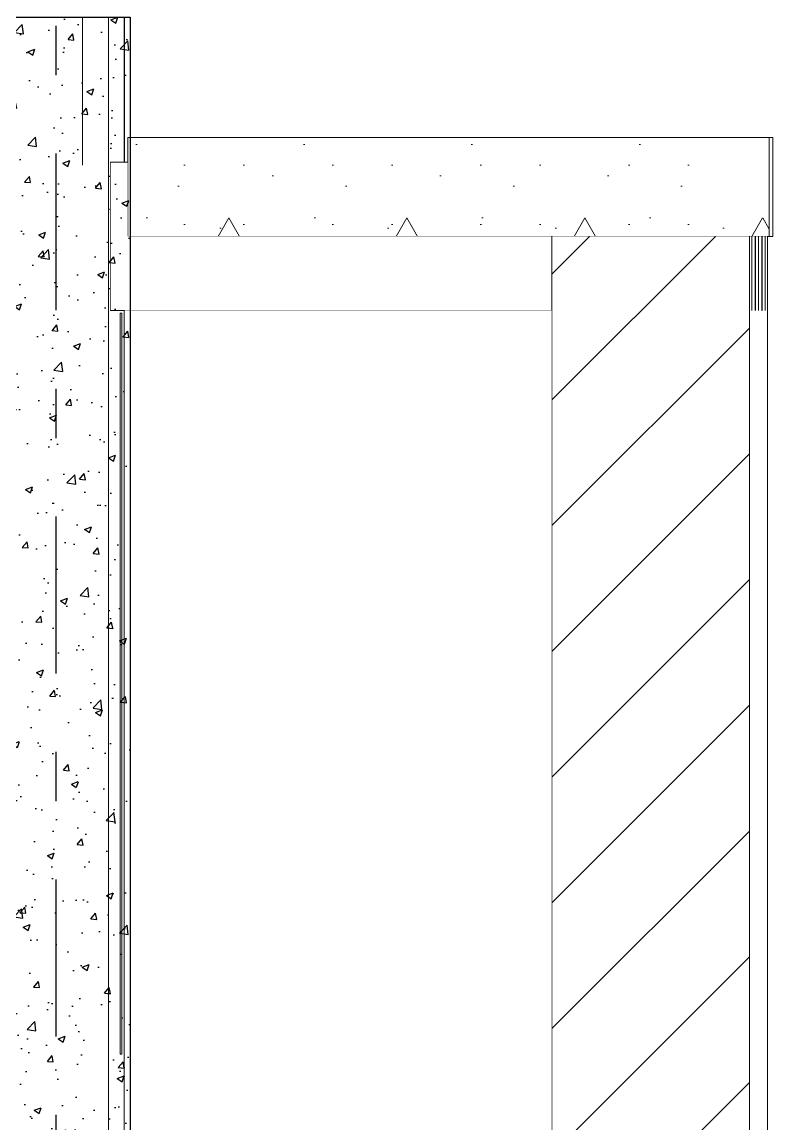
# Model space of a CAD drawing. Header units: metres. Extents: x -0.7 to 10.5, y -2 to 12.8.
# Drawn here: x 8.972 to 10.491, y 1.959 to 4.19 of the extents above; entities that cross this region are included whole.
import ezdxf
from ezdxf.enums import TextEntityAlignment as Align

# ---------------------------------------------------------------- set-up
doc = ezdxf.new("R2010")
doc.units = ezdxf.units.M
doc.header["$MEASUREMENT"] = 0
doc.linetypes.add('DASHDOT', pattern=[25.4, 12.7, -6.35, 0, -6.35])
doc.linetypes.add('Xref_Alzado 1$0$Wipeout_Contour', pattern=[1000, 0, -1000])
for name, color, linetype in [('Eje', 5, 'DASHDOT'), ('TEXTO', 7, 'Continuous'), ('Xref_Alzado 1 Est$0$00-COLUMNAS', 253, 'Continuous'), ('Xref_Alzado 1$0$Archicad Windows', 7, 'Continuous'), ('Xref_Alzado 1$0$Estructura - Forjados', 7, 'Continuous'), ('Xref_Alzado 1$0$Estructura - Muros', 7, 'Continuous'), ('Xref_Alzado 1$0$Estructura - Vigas y Pilares', 7, 'Continuous')]:
    doc.layers.add(name, color=color, linetype=linetype)
for name, color, linetype, lineweight, true_color in [('Xref_Alzado 1$0$Archicad Windows_Pen_No__81', 7, 'Continuous', 13, 0x6a6a6a), ('Xref_Alzado 1$0$Estructura - Forjados_Pen_No__170', 7, 'Continuous', 13, 0x9f9f00), ('Xref_Alzado 1$0$Estructura - Forjados_Pen_No__81', 7, 'Continuous', 13, 0x6a6a6a), ('Xref_Alzado 1$0$Estructura - Muros_Pen_No__81', 7, 'Continuous', 13, 0x6a6a6a), ('Xref_Alzado 1$0$Estructura - Vigas y Pilares_Pen_No__81', 7, 'Continuous', 13, 0x6a6a6a)]:
    doc.layers.add(name, color=color, linetype=linetype, lineweight=lineweight, true_color=true_color)
for name, color, linetype, lineweight in [('Xref_Alzado 1$0$Estructura - Forjados_Pen_No__1', 7, 'Continuous', 13), ('Xref_Alzado 1$0$Estructura - Muros_Pen_No__1', 7, 'Continuous', 13), ('Xref_Alzado 1$0$Estructura - Muros_Pen_No__163', 9, 'Continuous', 13)]:
    doc.layers.add(name, color=color, linetype=linetype, lineweight=lineweight)
doc.styles.add('Arial', font='arial.ttf')

# ---------------------------------------------------------------- blocks, each defined once
blk = doc.blocks.new('Xref_Alzado 1 Est')
at = {"layer": 'Xref_Alzado 1 Est$0$00-COLUMNAS'}
h = blk.add_hatch(dxfattribs=at)
h.set_pattern_fill('AR-CONC', color=256, scale=0.02)
h.set_pattern_definition([(50, (27.2878, 3.3), (0.143452, -0.0125504), [0.015, -0.165]), (355, (27.2878, 3.3), (-0.0277503, 0.1504384), [0.012, -0.132]), (100.45144, (27.29976, 3.29895), (0.1157018, 0.137888), [0.012748, -0.1402284]), (46.1842, (27.2878, 3.34), (0.2134483, -0.0331039), [0.0225, -0.2475]), (96.6356, (27.3056, 3.33724), (0.1869324, 0.1948237), [0.019122, -0.2103428]), (351.1842, (27.2878, 3.34), (0.1869324, 0.1948237), [0.018, -0.198]), (21, (27.3078, 3.33), (0.1193814, -0.0805238), [0.015, -0.165]), (326, (27.3078, 3.33), (0.0486631, 0.14503), [0.012, -0.132]), (71.45144, (27.31775, 3.32329), (0.1680445, 0.0645062), [0.012748, -0.1402284]), (37.5, (27.287805, 3.3), (0.00243197, 0.06657877), [0, -0.1304, 0, -0.134, 0, -0.1325]), (7.5, (27.287805, 3.3), (0.0526139, 0.07888234), [0, -0.0764, 0, -0.1274, 0, -0.0505]), (327.5, (27.243205, 3.3), (0.10676449, -0.00451097), [0, -0.05, 0, -0.156, 0, -0.207]), (317.5, (27.223205, 3.3), (0.11663723, 0.020021), [0, -0.065, 0, -0.1036, 0, -0.147])])
h.paths.add_polyline_path([(9.4167, 3.3), (9.1165, 3.3), (9.1165, 0.3), (9.4167, 0.3)])
blk.add_lwpolyline([(9.1165, 3.3), (9.4167, 3.3), (9.4167, 0.3), (9.1165, 0.3)], close=True, dxfattribs=at)
blk = doc.blocks.new('Xref_Alzado 1$0$Section Element_1')
at = {"color": 254, "linetype": 'Xref_Alzado 1$0$Wipeout_Contour', "lineweight": 0, "ltscale": 30260.3607}
blk.add_wipeout([(-7556.5, -243.9), (-7556.8, -243.9), (-7556.8, -443.9), (-7556.5, -443.9)], dxfattribs=at).dxf.layer = 'Xref_Alzado 1$0$Estructura - Forjados'
at = {"color": 254, "linetype": 'Xref_Alzado 1$0$Wipeout_Contour', "lineweight": 0, "ltscale": 30275.725179}
blk.add_wipeout([(-7556.8, -243.9), (-7564.2, -243.9), (-7564.2, -443.9), (-7556.8, -443.9)], dxfattribs=at).dxf.layer = 'Xref_Alzado 1$0$Estructura - Forjados'
at = {"color": 254, "linetype": 'Xref_Alzado 1$0$Wipeout_Contour', "lineweight": 0, "ltscale": 32883.708828}
blk.add_wipeout([(-8862, -243.9), (-8862, -443.9), (-7564.2, -443.9), (-7564.2, -243.9)], dxfattribs=at).dxf.layer = 'Xref_Alzado 1$0$Estructura - Forjados'
at = {"layer": 'Xref_Alzado 1$0$Estructura - Forjados_Pen_No__170', "linetype": 'Continuous', "lineweight": 13, "true_color": 0x9f9f00}
h = blk.add_hatch(dxfattribs=at)
h.set_pattern_fill('HORMIGÓN_ARMADO', color=54, style=0, pattern_type=2)
h.set_pattern_definition([(0, (0, 0), (0, 623.54), [60, -300]), (0, (180, 311.8), (0, 623.54), [60, -300]), (60, (0, 0), (-540, 311.77), [60, -300]), (60, (360, 0), (-540, 311.77), [60, -300]), (120, (60, 0), (540, 311.77), [60, -300]), (120, (420, 0), (540, 311.77), [60, -300]), (0, (0, 60), (0, 120), [0, -120, 0, -180]), (45, (60, 60), (-84.8528, 84.8528), [0, -90, 0, -150])])
h.paths.add_polyline_path([(-8862, -243.9), (-8862, -443.9), (-7564.2, -443.9), (-7564.2, -243.9)])
at = {"layer": 'Xref_Alzado 1$0$Estructura - Forjados_Pen_No__1', "color": 7, "linetype": 'Continuous', "lineweight": 13}
for p, q in [((-8862, -243.9), (-8862, -443.9)), ((-7564.2, -243.9), (-8862, -243.9)), ((-7564.2, -243.9), (-7564.2, -443.9)), ((-8004.1, -443.9), (-8862, -443.9)), ((-7604.1, -443.9), (-8004.1, -443.9)), ((-7564.2, -443.9), (-7604.1, -443.9))]:
    blk.add_line(p, q, dxfattribs=at)
at = {"layer": 'Xref_Alzado 1$0$Estructura - Forjados_Pen_No__81', "color": 251, "linetype": 'Continuous', "lineweight": 13, "true_color": 0x6a6a6a}
for p, q in [((-7564.2, -243.9), (-7556.8, -243.9)), ((-7556.8, -243.9), (-7556.5, -243.9)), ((-7556.8, -443.9), (-7556.8, -243.9)), ((-7556.5, -443.9), (-7556.5, -243.9)), ((-7564.2, -443.9), (-7556.8, -443.9)), ((-7556.8, -443.9), (-7556.5, -443.9))]:
    blk.add_line(p, q, dxfattribs=at)
blk = doc.blocks.new('Xref_Alzado 1$0$Section Element_24')
at = {"layer": 'Xref_Alzado 1$0$Estructura - Muros_Pen_No__81', "color": 251, "linetype": 'Continuous', "lineweight": 13, "true_color": 0x6a6a6a}
blk.add_line((-8869.1, -293.9), (-8869.1, 0), dxfattribs=at)
at = {"color": 254, "linetype": 'Xref_Alzado 1$0$Wipeout_Contour', "lineweight": 0, "ltscale": 36087.793392}
blk.add_wipeout([(-8888.1, -599.3), (-8891.1, -599.3), (-8891.1, -2099.3), (-8888.1, -2099.3)], dxfattribs=at).dxf.layer = 'Xref_Alzado 1$0$Estructura - Muros'
at = {"color": 254, "linetype": 'Xref_Alzado 1$0$Wipeout_Contour', "lineweight": 0, "ltscale": 54895.506877}
blk.add_wipeout([(-8901.1, 0), (-8953.7, 0), (-8953.7, -300), (-9101.1, -300), (-9101.1, -2999.3), (-8901.1, -2999.3)], dxfattribs=at).dxf.layer = 'Xref_Alzado 1$0$Estructura - Muros'
at = {"color": 254, "linetype": 'Xref_Alzado 1$0$Wipeout_Contour', "lineweight": 0, "ltscale": 36032.413047}
blk.add_wipeout([(-8874, -599.3), (-8877.1, -599.3), (-8877.1, -2099.3), (-8874, -2099.3)], dxfattribs=at).dxf.layer = 'Xref_Alzado 1$0$Estructura - Muros'
at = {"layer": 'Xref_Alzado 1$0$Estructura - Muros_Pen_No__1', "color": 7, "linetype": 'Continuous', "lineweight": 13}
for p, q in [((-8953.7, 0), (-8953.7, -300)), ((-8901.1, 0), (-8901.1, -2999.3))]:
    blk.add_line(p, q, dxfattribs=at)
at = {"layer": 'Xref_Alzado 1$0$Estructura - Muros_Pen_No__81', "color": 251, "linetype": 'Continuous', "lineweight": 13, "true_color": 0x6a6a6a}
for p, q in [((-8896.9, -593.9), (-8896.9, -293.9)), ((-8869.1, -2999.3), (-8869.1, -593.9))]:
    blk.add_line(p, q, dxfattribs=at)
blk = doc.blocks.new('Xref_Alzado 1$0$Section Element_44')
at = {"color": 254, "linetype": 'Xref_Alzado 1$0$Wipeout_Contour', "lineweight": 0, "ltscale": 35484.87453}
blk.add_wipeout([(-8868.4, 0), (-8869.1, 0), (-8869.1, -293.9), (-8868.4, -293.9)], dxfattribs=at).dxf.layer = 'Xref_Alzado 1$0$Estructura - Muros'
at = {"color": 254, "linetype": 'Xref_Alzado 1$0$Wipeout_Contour', "lineweight": 0, "ltscale": 46730.637072}
blk.add_wipeout([(-9074.8, -3000), (-8869.1, -3000), (-8869.1, -593.9), (-8869.1, -2999.3), (-9074.8, -2999.3)], dxfattribs=at).dxf.layer = 'Xref_Alzado 1$0$Estructura - Muros'
at = {"layer": 'Xref_Alzado 1$0$Estructura - Muros_Pen_No__81', "color": 251, "linetype": 'Continuous', "lineweight": 13, "true_color": 0x6a6a6a}
blk.add_line((-8868.4, -293.9), (-8868.4, 0), dxfattribs=at)
at = {"color": 254, "linetype": 'Xref_Alzado 1$0$Wipeout_Contour', "lineweight": 0, "ltscale": 36502.128142}
blk.add_wipeout([(-8869.1, -3000), (-8868.4, -3000), (-8868.4, -593.9), (-8869.1, -593.9)], dxfattribs=at).dxf.layer = 'Xref_Alzado 1$0$Estructura - Muros'
at = {"layer": 'Xref_Alzado 1$0$Estructura - Muros_Pen_No__81', "color": 251, "linetype": 'Continuous', "lineweight": 13, "true_color": 0x6a6a6a}
blk.add_line((-8868.4, -3000), (-8868.4, -593.9), dxfattribs=at)
blk = doc.blocks.new('Xref_Alzado 1$0$Section Element_83')
at = {"color": 254, "linetype": 'Xref_Alzado 1$0$Wipeout_Contour', "lineweight": 0, "ltscale": 51600.129199}
blk.add_wipeout([(-8896.9, -593.9), (-8004.1, -593.9), (-8004.1, -443.9), (-8862, -443.9), (-8862, -293.9), (-8896.9, -293.9)], dxfattribs=at).dxf.layer = 'Xref_Alzado 1$0$Estructura - Vigas y Pilares'
at = {"color": 254, "linetype": 'Xref_Alzado 1$0$Wipeout_Contour', "lineweight": 0, "ltscale": 30468.822058}
blk.add_wipeout([(-7599.4, -443.9), (-7599.4, -593.9), (-7598.9, -593.9), (-7598.9, -443.9)], dxfattribs=at).dxf.layer = 'Xref_Alzado 1$0$Estructura - Vigas y Pilares'
at = {"layer": 'Xref_Alzado 1$0$Estructura - Vigas y Pilares_Pen_No__81', "color": 251, "linetype": 'Continuous', "lineweight": 13, "true_color": 0x6a6a6a}
for p, q in [((-8862, -293.9), (-8896.9, -293.9)), ((-7598.9, -443.9), (-7598.9, -593.9)), ((-8004.1, -593.9), (-8896.9, -593.9)), ((-7598.9, -593.9), (-7599.4, -593.9))]:
    blk.add_line(p, q, dxfattribs=at)
blk = doc.blocks.new('Xref_Alzado 1$0$Section Element_106')
at = {"color": 254, "linetype": 'Xref_Alzado 1$0$Wipeout_Contour', "lineweight": 0, "ltscale": 30441.755499}
blk.add_wipeout([(-7592.6, -443.9), (-7592.6, -593.9), (-7592.1, -593.9), (-7592.1, -443.9)], dxfattribs=at).dxf.layer = 'Xref_Alzado 1$0$Estructura - Vigas y Pilares'
at = {"layer": 'Xref_Alzado 1$0$Estructura - Vigas y Pilares_Pen_No__81', "color": 251, "linetype": 'Continuous', "lineweight": 13, "true_color": 0x6a6a6a}
for p, q in [((-7593.2, -593.9), (-7593.2, -443.9)), ((-7592.1, -443.9), (-7592.1, -593.9)), ((-7592.1, -593.9), (-7593.2, -593.9))]:
    blk.add_line(p, q, dxfattribs=at)
blk = doc.blocks.new('Xref_Alzado 1$0$Section Element_107')
at = {"color": 254, "linetype": 'Xref_Alzado 1$0$Wipeout_Contour', "lineweight": 0, "ltscale": 30414.365993}
blk.add_wipeout([(-7585.2, -443.9), (-7585.8, -443.9), (-7585.8, -593.9), (-7585.2, -593.9)], dxfattribs=at).dxf.layer = 'Xref_Alzado 1$0$Estructura - Vigas y Pilares'
at = {"layer": 'Xref_Alzado 1$0$Estructura - Vigas y Pilares_Pen_No__81', "color": 251, "linetype": 'Continuous', "lineweight": 13, "true_color": 0x6a6a6a}
for p, q in [((-7585.2, -443.9), (-7585.2, -593.9)), ((-7585.2, -593.9), (-7585.8, -593.9))]:
    blk.add_line(p, q, dxfattribs=at)
blk = doc.blocks.new('Xref_Alzado 1$0$Section Element_108')
at = {"color": 254, "linetype": 'Xref_Alzado 1$0$Wipeout_Contour', "lineweight": 0, "ltscale": 30359.780622}
blk.add_wipeout([(-7571.5, -443.9), (-7572.1, -443.9), (-7572.1, -593.9), (-7571.5, -593.9)], dxfattribs=at).dxf.layer = 'Xref_Alzado 1$0$Estructura - Vigas y Pilares'
at = {"layer": 'Xref_Alzado 1$0$Estructura - Vigas y Pilares_Pen_No__81', "color": 251, "linetype": 'Continuous', "lineweight": 13, "true_color": 0x6a6a6a}
for p, q in [((-7571.5, -443.9), (-7571.5, -593.9)), ((-7571.5, -593.9), (-7572.1, -593.9))]:
    blk.add_line(p, q, dxfattribs=at)
blk = doc.blocks.new('Xref_Alzado 1$0$Section Element_109')
at = {"color": 254, "linetype": 'Xref_Alzado 1$0$Wipeout_Contour', "lineweight": 0, "ltscale": 30386.750458}
blk.add_wipeout([(-7579.1, -593.9), (-7578.1, -593.9), (-7578.1, -443.9), (-7579.1, -443.9)], dxfattribs=at).dxf.layer = 'Xref_Alzado 1$0$Estructura - Vigas y Pilares'
blk = doc.blocks.new('Xref_Alzado 1$0$Section Element_111')
at = {"layer": 'Xref_Alzado 1$0$Archicad Windows_Pen_No__81', "color": 251, "linetype": 'Continuous', "lineweight": 13, "true_color": 0x6a6a6a}
for p, q in [((-8877.1, -599.3), (-8874, -599.3)), ((-8877.1, -2099.3), (-8877.1, -599.3)), ((-8874, -599.3), (-8874, -2099.3)), ((-8874, -2099.3), (-8877.1, -2099.3))]:
    blk.add_line(p, q, dxfattribs=at)
blk = doc.blocks.new('Xref_Alzado 1$0$Section Element_117')
at = {"color": 254, "linetype": 'Xref_Alzado 1$0$Wipeout_Contour', "lineweight": 0, "ltscale": 183813.189708}
blk.add_wipeout([(-7604.1, -443.9), (-7604.1, -3300), (-7567.3, -3300), (-7567.3, -443.9), (-7571.5, -443.9), (-7571.5, -593.9), (-7572.1, -593.9), (-7572.1, -443.9), (-7578.1, -443.9), (-7578.1, -593.9), (-7579.1, -593.9), (-7579.1, -443.9), (-7585.2, -443.9), (-7585.2, -593.9), (-7585.8, -593.9), (-7585.8, -443.9), (-7592.1, -443.9), (-7592.1, -593.9), (-7592.6, -593.9), (-7592.6, -443.9), (-7598.9, -443.9), (-7598.9, -593.9), (-7599.4, -593.9), (-7599.4, -443.9)], dxfattribs=at).dxf.layer = 'Xref_Alzado 1$0$Estructura - Muros'
at = {"layer": 'Xref_Alzado 1$0$Estructura - Muros_Pen_No__81', "color": 251, "linetype": 'Continuous', "lineweight": 13, "true_color": 0x6a6a6a}
for p, q in [((-7592.6, -443.9), (-7592.6, -593.9)), ((-7592.1, -443.9), (-7592.1, -593.9)), ((-7585.8, -443.9), (-7585.8, -593.9)), ((-7579.1, -593.9), (-7579.1, -443.9)), ((-7578.1, -443.9), (-7578.1, -593.9)), ((-7572.1, -443.9), (-7572.1, -593.9)), ((-7567.3, -3290.4), (-7567.3, -443.9)), ((-7578.1, -593.9), (-7579.1, -593.9))]:
    blk.add_line(p, q, dxfattribs=at)
at = {"color": 254, "linetype": 'Xref_Alzado 1$0$Wipeout_Contour', "lineweight": 0, "ltscale": 32580.428248}
blk.add_wipeout([(-8004.1, -3300), (-7604.1, -3300), (-7604.1, -443.9), (-8004.1, -443.9)], dxfattribs=at).dxf.layer = 'Xref_Alzado 1$0$Estructura - Muros'
at = {"layer": 'Xref_Alzado 1$0$Estructura - Muros_Pen_No__163', "linetype": 'Continuous', "lineweight": 13}
h = blk.add_hatch(dxfattribs=at)
h.set_pattern_fill('BLOQUE_MAMPOSTERÍA', color=9, style=0, pattern_type=2)
h.set_pattern_definition([(45, (0, 0), (-127.2792, 127.2792), [])])
h.paths.add_polyline_path([(-8004.1, -3300), (-7604.1, -3300), (-7604.1, -443.9), (-8004.1, -443.9)])
at = {"layer": 'Xref_Alzado 1$0$Estructura - Muros_Pen_No__1', "color": 7, "linetype": 'Continuous', "lineweight": 13}
for p, q in [((-8004.1, -443.9), (-8004.1, -3300)), ((-7604.1, -443.9), (-7604.1, -3300))]:
    blk.add_line(p, q, dxfattribs=at)
at = {"layer": 'Xref_Alzado 1$0$Estructura - Muros_Pen_No__81', "color": 251, "linetype": 'Continuous', "lineweight": 13, "true_color": 0x6a6a6a}
blk.add_line((-7599.4, -443.9), (-7599.4, -593.9), dxfattribs=at)
blk = doc.blocks.new('Xref_Alzado 1$0$Section Element_118')
at = {"color": 254, "linetype": 'Xref_Alzado 1$0$Wipeout_Contour', "lineweight": 0, "ltscale": 53299.895999}
blk.add_wipeout([(-8868.4, -593.9), (-8868.4, -3000), (-8628.4, -3000), (-8628.4, -3290.4), (-8004.1, -3290.4), (-8004.1, -593.9)], dxfattribs=at).dxf.layer = 'Xref_Alzado 1$0$Estructura - Muros'
blk = doc.blocks.new('Xref_Alzado 1')
at = {"layer": 'Xref_Alzado 1$0$Estructura - Forjados', "lineweight": 0, "xscale": 0.001, "yscale": 0.001, "zscale": 0.001}
blk.add_blockref('Xref_Alzado 1$0$Section Element_1', (18.274, 3.3), dxfattribs=at)
at = {"layer": 'Xref_Alzado 1$0$Estructura - Muros', "lineweight": 0, "xscale": 0.001, "yscale": 0.001, "zscale": 0.001}
blk.add_blockref('Xref_Alzado 1$0$Section Element_24', (18.274, 3.3), dxfattribs=at)
at = {"layer": 'Xref_Alzado 1$0$Estructura - Vigas y Pilares', "lineweight": 0, "xscale": 0.001, "yscale": 0.001, "zscale": 0.001}
blk.add_blockref('Xref_Alzado 1$0$Section Element_108', (18.274, 3.3), dxfattribs=at)
at = {"layer": 'Xref_Alzado 1$0$Estructura - Muros', "lineweight": 0, "xscale": 0.001, "yscale": 0.001, "zscale": 0.001}
blk.add_blockref('Xref_Alzado 1$0$Section Element_44', (18.274, 3.3), dxfattribs=at)
at = {"layer": 'Xref_Alzado 1$0$Estructura - Vigas y Pilares', "lineweight": 0, "xscale": 0.001, "yscale": 0.001, "zscale": 0.001}
blk.add_blockref('Xref_Alzado 1$0$Section Element_83', (18.274, 3.3), dxfattribs=at)
at = {"layer": 'Xref_Alzado 1$0$Archicad Windows', "lineweight": 0, "xscale": 0.001, "yscale": 0.001, "zscale": 0.001}
blk.add_blockref('Xref_Alzado 1$0$Section Element_111', (18.274, 3.3), dxfattribs=at)
at = {"layer": 'Xref_Alzado 1$0$Estructura - Vigas y Pilares', "lineweight": 0, "xscale": 0.001, "yscale": 0.001, "zscale": 0.001}
blk.add_blockref('Xref_Alzado 1$0$Section Element_106', (18.274, 3.3), dxfattribs=at)
blk.add_blockref('Xref_Alzado 1$0$Section Element_107', (18.274, 3.3), dxfattribs=at)
blk.add_blockref('Xref_Alzado 1$0$Section Element_109', (18.274, 3.3), dxfattribs=at)
at = {"layer": 'Xref_Alzado 1$0$Estructura - Muros', "lineweight": 0, "xscale": 0.001, "yscale": 0.001, "zscale": 0.001}
blk.add_blockref('Xref_Alzado 1$0$Section Element_117', (18.274, 3.3), dxfattribs=at)
blk.add_blockref('Xref_Alzado 1$0$Section Element_118', (18.274, 3.3), dxfattribs=at)
blk = doc.blocks.new('*U18')
at = {"layer": 'Eje', "ltscale": 0.025}
blk.add_lwpolyline([(0, -3.4221), (0, -16.731)], dxfattribs=at)
at = {"layer": 'TEXTO', "color": 7, "ltscale": 0.025, "style": 'Arial', "width": 0.9, "flags": 8}
for tag, p in [('Eje1', (0, -3.0479)), ('Eje2', (0, -17.1052))]:
    blk.add_attdef(tag, text='', height=0.2, dxfattribs=at).set_placement(p, align=Align.MIDDLE_CENTER)

msp = doc.modelspace()

# ---------------------------------------------------------------- block references
msp.add_blockref('Xref_Alzado 1', (-0.2264, 0.9))

# ---------------------------------------------------------------- next in the draw order: block references
at = {"ltscale": 0.025}
msp.add_blockref('*U18', (9.0402, 15.431), dxfattribs=at)
msp.add_blockref('Xref_Alzado 1 Est', (-0.2264, 0.9))

doc.saveas('drawing.dxf')
